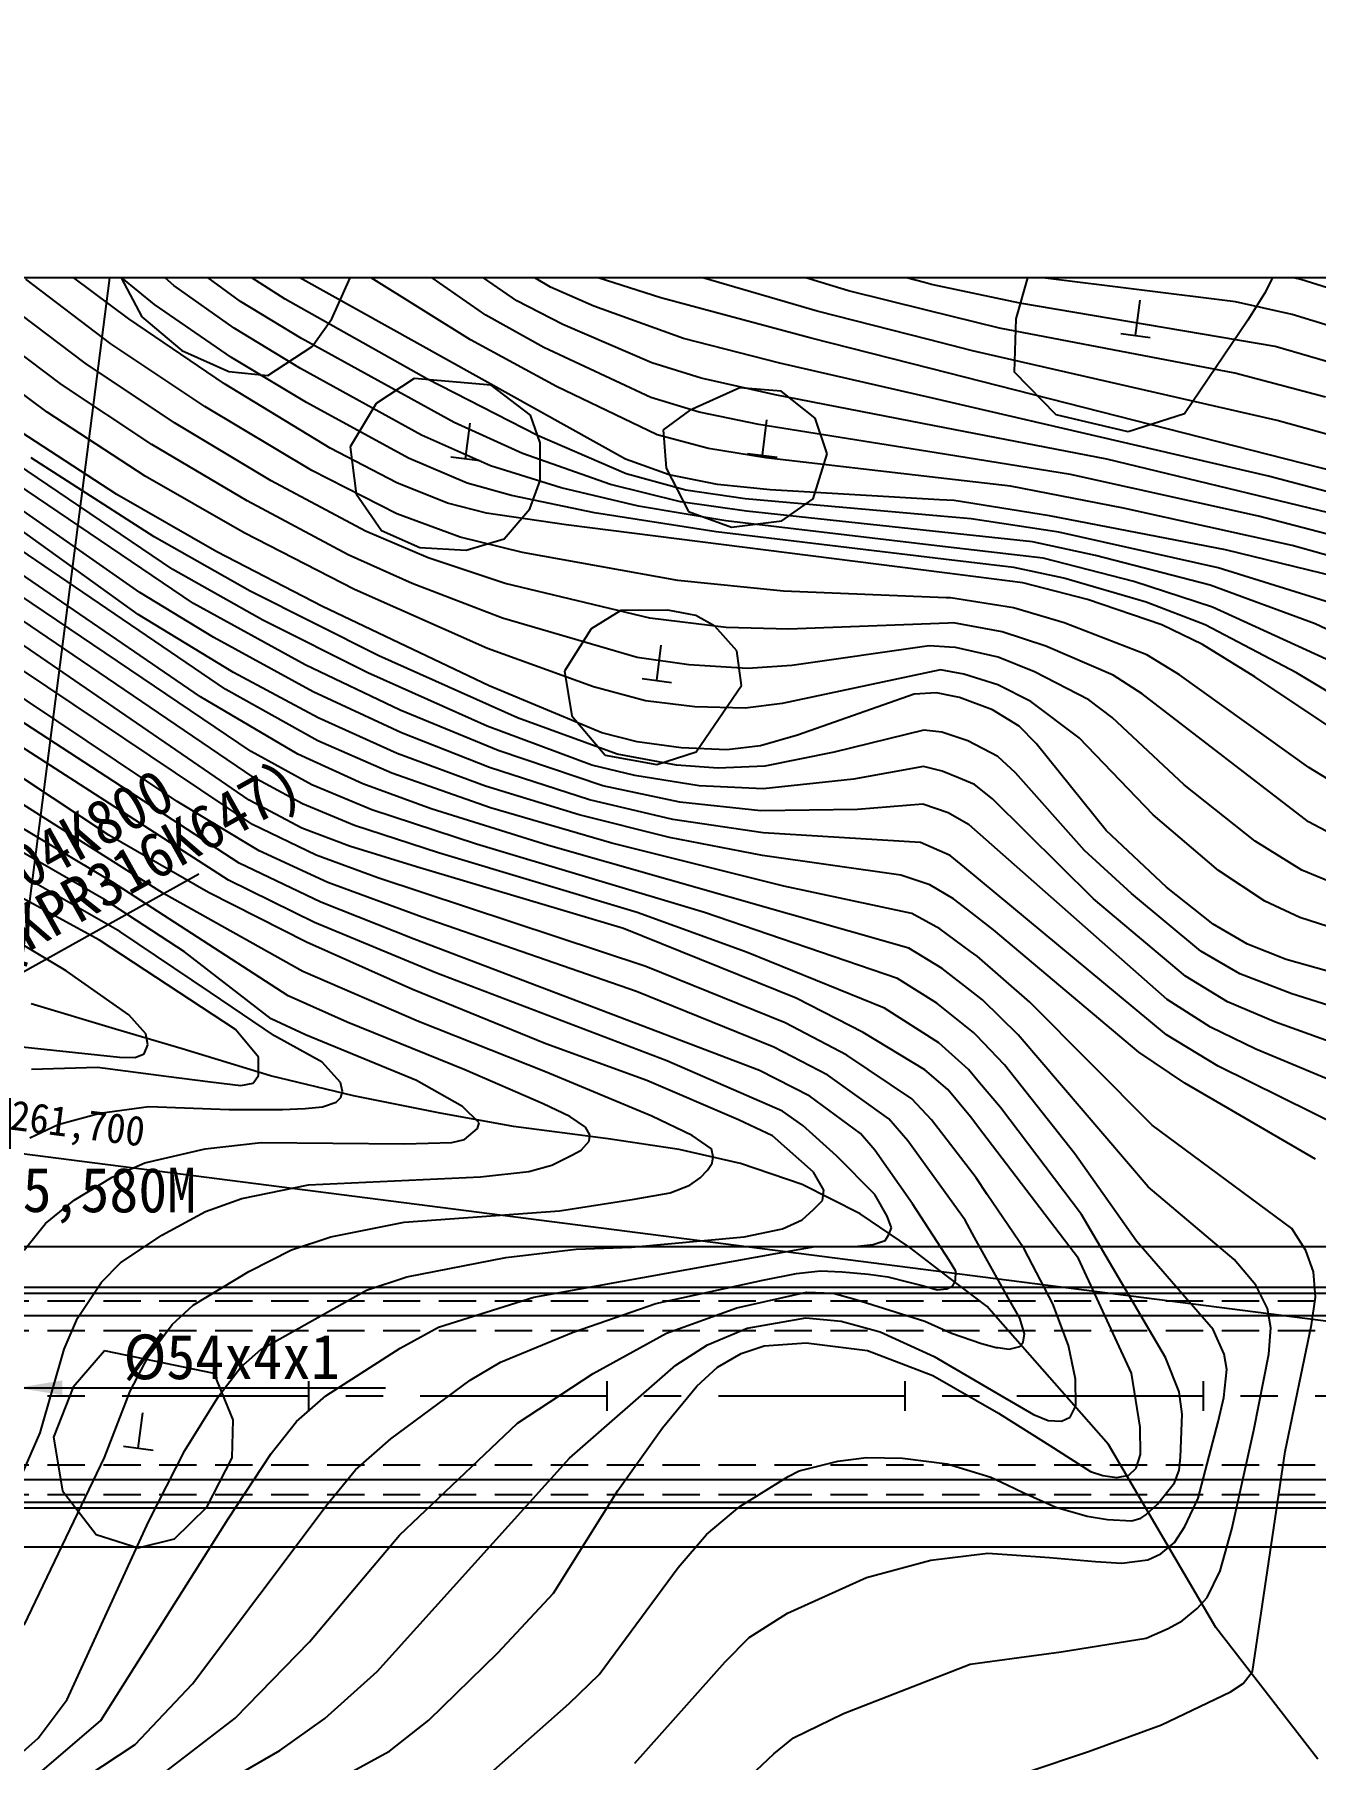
# Model space of a CAD drawing. Header units: millimetres. Extents: x 6886 to 7682, y 1103 to 1807.
# Drawn here: x 7474.3 to 7560.2, y 1449.8 to 1565.5 of the extents above; entities that cross this region are included whole.
import ezdxf
from ezdxf.enums import TextEntityAlignment as Align
from ezdxf.xclip import XClip

# ---------------------------------------------------------------- set-up
doc = ezdxf.new("R2010")
doc.units = ezdxf.units.MM
doc.header["$LTSCALE"] = 10
doc.header["$MEASUREMENT"] = 0
doc.header["$XCLIPFRAME"] = 2
doc.linetypes.add('CENTER', pattern=[2, 1.25, -0.25, 0.25, -0.25])
doc.linetypes.add('HIDDEN', pattern=[0.375, 0.25, -0.125])
doc.layers.add('TX-PAPR', color=2, linetype='Continuous', plot=False)
doc.layers.add('TZ-BASE', color=253, linetype='Continuous')
doc.layers.add('TZ-CABL', color=4, linetype='Continuous')
doc.styles.add('HANA', font='GulimChe.ttf')
doc.styles.get("Standard").update_dxf_attribs({"font": 'GulimChe.ttf'})
doc.linetypes.add('ZIGZAG', pattern='A,0.0001,-0.2,[131,ltypeshp.shx,S=0.2,R=0,X=-0.2,Y=0],-0.4,[131,ltypeshp.shx,S=0.2,R=180,X=0.2,Y=0],-0.2', length=0.8001)
doc.dimstyles.get("Standard").update_dxf_attribs({"dimtxt": 0.18, "dimasz": 0.18, "dimexe": 0.18, "dimexo": 0.0625, "dimgap": 0.09, "dimtad": 0, "dimtih": 1, "dimtoh": 1, "dimdec": 4, "dimzin": 0, "dimdsep": 46, "dimtxsty": 'Standard', "dimcen": 0.09, "dimadec": 0, "dimazin": 0, "dimtfac": 1, "dimtdec": 4, "dimtofl": 0, "dimtmove": 0, "dimatfit": 3, "dimfxl": 0, "dimtolj": 1, "dimtzin": 0, "dimarcsym": 0})

# ---------------------------------------------------------------- blocks, each defined once
blk = doc.blocks.new('JD-GFJ6DDFJGD34XDGH')
at = {"layer": 'TZ-BASE'}
for p, q in [((474.35, -176.61), (519.53, 175)), ((531.89, 72.48, 197), (521.8, 79.56, 197)), ((530.86, 70.84, 196), (520.12, 77.56, 196)), ((509.68, 73.21, 191), (505.78, 76.39, 191)), ((506.72, 76.36, 196.51), (508.82, 72.38, 196.51)), ((510.98, 74.47, 192), (507.75, 77.33, 192)), ((556.22, 74.11, 202), (546.47, 77.14, 202)), ((585.44, 76.63, 202.99), (584.12, 73.93, 202.99)), ((502.47, 65.98, 186), (489, 76.03, 186)), ((507.95, 72.23, 190), (503.38, 75.66, 190)), ((515.44, 73.4, 193), (512.07, 75.89, 193)), ((518.43, 73.57, 194), (515.57, 75.4, 194)), ((541.26, 62.84, 195), (518.66, 75.43, 195)), ((521.57, 72.24, 196.51), (522.93, 75.31, 196.51)), ((533.97, 73.45, 198), (530.36, 75.95, 198)), ((536.23, 74.37, 199), (533.68, 75.91, 199)), ((554.12, 72.76, 201), (545.01, 75.42, 201)), ((561.32, 74.67, 203), (555.12, 76.34, 203)), ((567.46, 72.25, 202.99), (568.49, 75.83, 202.99)), ((586.55, 74.88, 205), (582.62, 75.9, 205)), ((505.02, 69.26, 188), (498.68, 74.07, 188)), ((506.75, 70.57, 189), (501.05, 74.91, 189)), ((515.02, 71.61, 192), (510.98, 74.47, 192)), ((539.13, 73.09, 199), (536.23, 74.37, 199)), ((543.62, 73.64, 200), (539.25, 75.06, 200)), ((561.45, 72.82, 202), (556.22, 74.11, 202)), ((561.79, 74.54, 203), (561.32, 74.67, 203)), ((567.71, 73.29, 203), (561.79, 74.54, 203)), ((582.16, 73.38, 204), (569, 75.03, 204)), ((592.56, 73, 205), (586.55, 74.88, 205)), ((503.43, 67.84, 187), (495.79, 73.61, 187)), ((514.85, 69.65, 191), (509.68, 73.21, 191)), ((519.53, 70.92, 193), (515.44, 73.4, 193)), ((527.95, 68.22, 194), (518.43, 73.57, 194)), ((537.06, 71.85, 198), (533.97, 73.45, 198)), ((545.15, 70.92, 199), (539.13, 73.09, 199)), ((553.71, 70.94, 200), (543.62, 73.64, 200)), ((584.83, 70.38, 203), (567.71, 73.29, 203)), ((575.46, 71.12, 202.71), (575.77, 73.5, 202.71)), ((585.97, 72.53, 204), (582.16, 73.38, 204)), ((584.12, 73.93, 202.99), (582.99, 72.15, 202.99)), ((514.36, 67.88, 190), (507.95, 72.23, 190)), ((508.82, 72.38, 196.51), (511.5, 70.11, 196.51)), ((520.24, 70.38, 196.51), (521.57, 72.24, 196.51)), ((535.78, 70.32, 197), (531.89, 72.48, 197)), ((543.02, 69.29, 198), (537.06, 71.85, 198)), ((561.58, 70.86, 201), (554.12, 72.76, 201)), ((566.34, 71.62, 202), (561.45, 72.82, 202)), ((567.34, 68.67, 202.99), (567.46, 72.25, 202.99)), ((582.99, 72.15, 202.99), (578.74, 65.86, 202.99)), ((592.26, 70.6, 204), (585.97, 72.53, 204)), ((510.9, 55.42, 183), (487.92, 71.02, 183)), ((513.06, 66.36, 189), (506.75, 70.57, 189)), ((519.46, 68.92, 192), (515.02, 71.61, 192)), ((529.77, 65.28, 193), (519.53, 70.92, 193)), ((536.63, 67.7, 196), (530.86, 70.84, 196)), ((551.62, 69.27, 199), (545.15, 70.92, 199)), ((561.71, 68.9, 200), (553.71, 70.94, 200)), ((564.54, 70.1, 201), (561.58, 70.86, 201)), ((582.13, 68.59, 202), (566.34, 71.62, 202)), ((574.47, 71.25, 202.71), (576.45, 71, 202.71)), ((80, 70.34), (700, -9.33)), ((511.5, 70.11, 196.51), (514.66, 68.7, 196.51)), ((519.88, 66.63, 191), (514.85, 69.65, 191)), ((517.27, 68.45, 196.51), (520.24, 70.38, 196.51)), ((542.97, 66.97, 197), (535.78, 70.32, 197)), ((584.96, 65.43, 201), (564.54, 70.1, 201)), ((591.24, 68.52, 203), (584.83, 70.38, 203)), ((512.3, 53.14, 182), (489.74, 68.42, 182)), ((511.02, 65.26, 188), (505.02, 69.26, 188)), ((514.66, 68.7, 196.51), (517.27, 68.45, 196.51)), ((527.58, 64.43, 192), (519.46, 68.92, 192)), ((546.33, 68.27, 198), (543.02, 69.29, 198)), ((551.29, 67.15, 198), (546.33, 68.27, 198)), ((561.85, 66.91, 199), (551.62, 69.27, 199)), ((597.6, 59.77, 200), (561.71, 68.9, 200)), ((570.14, 65.8, 202.99), (567.34, 68.67, 202.99)), ((588.21, 66.99, 202), (582.13, 68.59, 202)), ((509.5, 63.82, 187), (503.43, 67.84, 187)), ((521.45, 63.57, 190), (514.36, 67.88, 190)), ((527.09, 68.24, 194.85), (524.54, 66.57, 194.85)), ((532.26, 67.8, 194.85), (527.09, 68.24, 194.85)), ((535.35, 64.42, 194), (527.95, 68.22, 194)), ((534.88, 65.77, 194.85), (532.26, 67.8, 194.85)), ((543.38, 64.47, 196), (536.63, 67.7, 196)), ((548.93, 67.62, 197.73), (545.56, 66.1, 197.73)), ((551.71, 67.4, 197.73), (548.93, 67.62, 197.73)), ((561.98, 65.07, 198), (551.29, 67.15, 198)), ((553.97, 65.57, 197.73), (551.71, 67.4, 197.73)), ((509.06, 61.7, 186), (502.47, 65.98, 186)), ((520.22, 62.08, 189), (513.06, 66.36, 189)), ((526.72, 62.89, 191), (519.88, 66.63, 191)), ((524.54, 66.57, 194.85), (522.79, 63.65, 194.85)), ((546.21, 65.98, 197), (542.97, 66.97, 197)), ((545.56, 66.1, 197.73), (543.79, 64.79, 197.73)), ((550.2, 65.16, 197), (546.21, 65.98, 197)), ((584.39, 61.7, 199), (561.85, 66.91, 199)), ((508.7, 53.88, 181), (492.76, 65.02, 181)), ((517.51, 61.37, 188), (511.02, 65.26, 188)), ((534.36, 63.21, 193), (529.77, 65.28, 193)), ((530.53, 62.86, 191.99), (530.84, 65.24, 191.99)), ((535.55, 63.92, 194.85), (534.88, 65.77, 194.85)), ((543.79, 64.79, 197.73), (543.99, 62.22, 197.73)), ((562.1, 63.25, 197), (550.2, 65.16, 197)), ((550.44, 63.09, 195.28), (550.75, 65.47, 195.28)), ((554.78, 63.19, 197.73), (553.97, 65.57, 197.73)), ((573.54, 62.82, 198), (561.98, 65.07, 198)), ((574.98, 64.66, 202.99), (570.14, 65.8, 202.99)), ((578.74, 65.86, 202.99), (574.98, 64.66, 202.99)), ((598.15, 61.74, 201), (584.96, 65.43, 201)), ((514.47, 47.38, 179), (490.58, 63.64, 179)), ((507.15, 60.45, 185), (500.73, 64.63, 185)), ((515.88, 60.04, 187), (509.5, 63.82, 187)), ((522.79, 63.65, 194.85), (523.21, 60.51, 194.85)), ((532.2, 62.38, 192), (527.58, 64.43, 192)), ((541.3, 61.84, 194), (535.35, 64.42, 194)), ((535.54, 61.4, 194.85), (535.55, 63.92, 194.85)), ((546.83, 63.55, 196), (543.38, 64.47, 196)), ((508.57, 52.42, 180), (494.13, 62.8, 180)), ((509.66, 57.62, 184), (501.4, 62.93, 184)), ((525.93, 61.25, 190), (521.45, 63.57, 190)), ((530.65, 61.22, 191), (526.72, 62.89, 191)), ((529.54, 62.99, 191.99), (531.52, 62.73, 191.99)), ((540.26, 61.12, 193), (534.36, 63.21, 193)), ((544.19, 61.78, 195), (541.26, 62.84, 195)), ((550.68, 62.93, 196), (546.83, 63.55, 196)), ((549.45, 63.22, 195.28), (551.43, 62.96, 195.28)), ((562.22, 61.58, 196), (550.68, 62.93, 196)), ((553.84, 60.18, 197.73), (554.78, 63.19, 197.73)), ((571.11, 61.81, 197), (562.1, 63.25, 197)), ((589.81, 58.9, 198), (573.54, 62.82, 198)), ((516.16, 43.22, 177), (488.81, 61.71, 177)), ((512.76, 46.9, 178), (490.94, 61.83, 178)), ((515.68, 57.89, 186), (509.06, 61.7, 186)), ((523.83, 57.99, 188), (517.51, 61.37, 188)), ((525.93, 59.17, 189), (520.22, 62.08, 189)), ((536.94, 60.9, 192), (532.2, 62.38, 192)), ((534.84, 59.5, 194.85), (535.54, 61.4, 194.85)), ((545.31, 60.75, 194), (541.3, 61.84, 194)), ((543.99, 62.22, 197.73), (545.48, 59.32, 197.73)), ((547.43, 61.13, 195), (544.19, 61.78, 195)), ((567.08, 61.01, 196), (562.22, 61.58, 196)), ((583.7, 59.01, 197), (571.11, 61.81, 197)), ((597.25, 58.26, 199), (584.39, 61.7, 199)), ((513.85, 56.61, 185), (507.15, 60.45, 185)), ((523.21, 60.51, 194.85), (524.9, 58.04, 194.85)), ((529.33, 59.87, 190), (525.93, 61.25, 190)), ((533.61, 60.39, 191), (530.65, 61.22, 191)), ((539.18, 59.24, 191), (533.61, 60.39, 191)), ((542.13, 59.67, 192), (536.94, 60.9, 192)), ((544.96, 59.97, 193), (540.26, 61.12, 193)), ((549.29, 60.16, 194), (545.31, 60.75, 194)), ((550.97, 60.77, 195), (547.43, 61.13, 195)), ((562.39, 59.01, 194), (549.29, 60.16, 194)), ((562.32, 60.11, 195), (550.97, 60.77, 195)), ((551.74, 58.7, 197.73), (553.84, 60.18, 197.73)), ((574.66, 59.55, 196), (567.08, 61.01, 196)), ((516.29, 41.5, 176), (489.06, 60, 176)), ((522.66, 56.42, 187), (515.88, 60.04, 187)), ((530.17, 57.6, 189), (525.93, 59.17, 189)), ((531.94, 59.21, 190), (529.33, 59.87, 190)), ((537.29, 58.43, 190), (531.94, 59.21, 190)), ((533.13, 57.48, 194.85), (534.84, 59.5, 194.85)), ((547.35, 57.96, 191), (539.18, 59.24, 191)), ((548, 58.69, 192), (542.13, 59.67, 192)), ((549.37, 59.34, 193), (544.96, 59.97, 193)), ((545.48, 59.32, 197.73), (548.37, 58.27, 197.73)), ((562.47, 57.94, 193), (549.37, 59.34, 193)), ((563.31, 60.05, 195), (562.32, 60.11, 195)), ((564.45, 58.83, 194), (562.39, 59.01, 194)), ((569.7, 59.04, 195), (563.31, 60.05, 195)), ((581.49, 56.75, 195), (569.7, 59.04, 195)), ((585.96, 57.04, 196), (574.66, 59.55, 196)), ((592.13, 56.79, 197), (583.7, 59.01, 197)), ((516.03, 39.95, 175), (488.35, 58.94, 175)), ((523.08, 54.08, 186), (515.68, 57.89, 186)), ((528.02, 56.22, 188), (523.83, 57.99, 188)), ((524.9, 58.04, 194.85), (527.46, 56.91, 194.85)), ((562.65, 55.21, 190), (537.29, 58.43, 190)), ((562.59, 56.13, 191), (547.35, 57.96, 191)), ((562.53, 56.97, 192), (548, 58.69, 192)), ((548.37, 58.27, 197.73), (551.74, 58.7, 197.73)), ((568.55, 57.29, 193), (562.47, 57.94, 193)), ((570.31, 57.93, 194), (564.45, 58.83, 194)), ((581.01, 55.54, 194), (570.31, 57.93, 194)), ((516.24, 38.32, 174), (488.02, 57.27, 174)), ((516.1, 53.98, 184), (509.66, 57.62, 184)), ((527.46, 56.91, 194.85), (530.58, 56.73, 194.85)), ((534.35, 56.56, 189), (530.17, 57.6, 189)), ((530.58, 56.73, 194.85), (533.13, 57.48, 194.85)), ((569.27, 56.18, 192), (562.53, 56.97, 192)), ((572.78, 56.37, 193), (568.55, 57.29, 193)), ((588.91, 54.93, 195), (581.49, 56.75, 195)), ((592.13, 55.3, 196), (585.96, 57.04, 196)), ((511.19, 39.88, 173), (487.34, 55.85, 173)), ((520.94, 52.95, 185), (513.85, 56.61, 185)), ((526.95, 54.5, 187), (522.66, 56.42, 187)), ((533.19, 54.48, 188), (528.02, 56.22, 188)), ((544.78, 54.69, 189), (534.35, 56.56, 189)), ((567.31, 55.56, 191), (562.59, 56.13, 191)), ((570.66, 54.84, 191), (567.31, 55.56, 191)), ((575.35, 54.63, 192), (569.27, 56.18, 192)), ((580.47, 54.37, 193), (572.78, 56.37, 193)), ((589.26, 52.96, 194), (581.01, 55.54, 194)), ((515.35, 35.74, 172), (486.41, 54.6, 172)), ((516.94, 52.03, 183), (510.9, 55.42, 183)), ((533.02, 52.17, 187), (526.95, 54.5, 187)), ((542.9, 52.17, 188), (533.19, 54.48, 188)), ((551.85, 53.98, 189), (544.78, 54.69, 189)), ((567.9, 54.54, 190), (562.65, 55.21, 190)), ((572.25, 53.42, 190), (567.9, 54.54, 190)), ((576.18, 53.23, 191), (570.66, 54.84, 191)), ((580.63, 52.91, 192), (575.35, 54.63, 192)), ((513.65, 50.87, 181), (508.7, 53.88, 181)), ((524.73, 49.64, 184), (516.1, 53.98, 184)), ((532.01, 50.14, 186), (523.08, 54.08, 186)), ((562.77, 53.53, 189), (551.85, 53.98, 189)), ((563.05, 53.52, 189), (562.77, 53.53, 189)), ((567.27, 52.86, 189), (563.05, 53.52, 189)), ((577.23, 51.73, 190), (572.25, 53.42, 190)), ((580.13, 51.72, 191), (576.18, 53.23, 191)), ((587.5, 51.79, 193), (580.47, 54.37, 193)), ((514.64, 34.59, 171), (486.12, 52.94, 171)), ((514.98, 48.53, 180), (508.57, 52.42, 180)), ((519.78, 49.03, 182), (512.3, 53.14, 182)), ((532.12, 47.63, 185), (520.94, 52.95, 185)), ((542.04, 49.53, 187), (533.02, 52.17, 187)), ((540.95, 52.68, 189.62), (538.97, 51.45, 189.62)), ((544.09, 52.7, 189.62), (540.95, 52.68, 189.62)), ((548.02, 51.55, 188), (542.9, 52.17, 188)), ((545.97, 52.35, 189.62), (544.09, 52.7, 189.62)), ((547.25, 51.63, 189.62), (545.97, 52.35, 189.62)), ((570.68, 51.85, 189), (567.27, 52.86, 189)), ((589.03, 49.05, 192), (580.63, 52.91, 192)), ((523.98, 48.49, 183), (516.94, 52.03, 183)), ((538.97, 51.45, 189.62), (537.16, 48.61, 189.62)), ((548.73, 49.98, 189.62), (547.25, 51.63, 189.62)), ((552.19, 51.43, 188), (548.02, 51.55, 188)), ((562.89, 51.84, 188), (552.19, 51.43, 188)), ((563.25, 51.86, 188), (562.89, 51.84, 188)), ((566.53, 51.25, 188), (563.25, 51.86, 188)), ((569.44, 50.29, 188), (566.53, 51.25, 188)), ((576.23, 49.7, 189), (570.68, 51.85, 189)), ((579.96, 50.41, 190), (577.23, 51.73, 190)), ((586.25, 48.51, 191), (580.13, 51.72, 191)), ((591.13, 50.09, 193), (587.5, 51.79, 193)), ((506.62, 37.62, 170), (487.97, 49.95, 170)), ((520.32, 47.23, 181), (513.65, 50.87, 181)), ((539.11, 47.57, 186), (532.01, 50.14, 186)), ((543.36, 47.98, 187.61), (543.66, 50.36, 187.61)), ((549.05, 47.64, 189.62), (548.73, 49.98, 189.62)), ((561.63, 50.32, 187), (552.42, 48.99, 187)), ((563, 50.22, 187), (561.63, 50.32, 187)), ((563.39, 50.19, 187), (563, 50.22, 187)), ((566.25, 49.54, 187), (563.39, 50.19, 187)), ((573.97, 48.35, 188), (569.44, 50.29, 188)), ((583.46, 48.24, 190), (579.96, 50.41, 190)), ((526.14, 46, 182), (519.78, 49.03, 182)), ((534.03, 45.48, 184), (524.73, 49.64, 184)), ((537.16, 48.61, 189.62), (537.67, 45.62, 189.62)), ((545.5, 49.03, 187), (542.04, 49.53, 187)), ((549.44, 48.78, 187), (545.5, 49.03, 187)), ((552.42, 48.99, 187), (549.44, 48.78, 187)), ((562.38, 48.69, 186), (551.76, 46.45, 186)), ((563.11, 48.56, 186), (562.38, 48.69, 186)), ((568.68, 48.57, 187), (566.25, 49.54, 187)), ((578.42, 48.37, 189), (576.23, 49.7, 189)), ((520.65, 45.49, 180), (514.98, 48.53, 180)), ((531.98, 44.93, 183), (523.98, 48.49, 183)), ((539.67, 44.48, 185), (532.12, 47.63, 185)), ((542.6, 46.63, 186), (539.11, 47.57, 186)), ((542.37, 48.11, 187.61), (544.35, 47.85, 187.61)), ((546.01, 43.21, 189.62), (549.05, 47.64, 189.62)), ((563.95, 48.42, 186), (563.11, 48.56, 186)), ((566.22, 47.7, 186), (563.95, 48.42, 186)), ((568.44, 46.57, 186), (566.22, 47.7, 186)), ((572.33, 46.7, 187), (568.68, 48.57, 187)), ((575.91, 47.09, 188), (573.97, 48.35, 188)), ((587.09, 42.14, 189), (578.42, 48.37, 189)), ((592.55, 42.16, 190), (583.46, 48.24, 190)), ((594.72, 43.39, 191), (586.25, 48.51, 191)), ((519.28, 43.04, 178), (512.76, 46.9, 178)), ((520.63, 43.95, 179), (514.47, 47.38, 179)), ((526.25, 44.48, 181), (520.32, 47.23, 181)), ((545.92, 46.21, 186), (542.6, 46.63, 186)), ((551.76, 46.45, 186), (549.28, 46.13, 186)), ((560.62, 47.08, 185), (552.8, 44.31, 185)), ((562.11, 47.15, 185), (560.62, 47.08, 185)), ((563.22, 46.93, 185), (562.11, 47.15, 185)), ((563.67, 46.84, 185), (563.22, 46.93, 185)), ((565.87, 46.01, 185), (563.67, 46.84, 185)), ((571.68, 44.15, 186), (568.44, 46.57, 186)), ((573.89, 45.51, 187), (572.33, 46.7, 187)), ((587.07, 38.5, 188), (575.91, 47.09, 188)), ((525.94, 43.09, 180), (520.65, 45.49, 180)), ((532.73, 43.29, 182), (526.14, 46, 182)), ((540.7, 43.05, 184), (534.03, 45.48, 184)), ((537.67, 45.62, 189.62), (539.89, 42.98, 189.62)), ((549.28, 46.13, 186), (545.92, 46.21, 186)), ((567.65, 44.92, 185), (565.87, 46.01, 185)), ((578.72, 40.99, 187), (573.89, 45.51, 187)), ((510.27, 33.69, 169), (493.74, 44.18, 169)), ((532.14, 42.16, 181), (526.25, 44.48, 181)), ((539, 42.31, 183), (531.98, 44.93, 183)), ((542.05, 43.87, 185), (539.67, 44.48, 185)), ((552.8, 44.31, 185), (550.32, 43.61, 185)), ((561.26, 44.66, 184), (555.25, 43.17, 184)), ((562.48, 44.51, 184), (561.26, 44.66, 184)), ((563.41, 44.21, 184), (562.48, 44.51, 184)), ((564.22, 43.95, 184), (563.41, 44.21, 184)), ((568.79, 43.77, 185), (567.65, 44.92, 185)), ((576.64, 38.97, 186), (571.68, 44.15, 186)), ((520.22, 40.99, 177), (516.16, 43.22, 177)), ((523.65, 41.05, 178), (519.28, 43.04, 178)), ((525.59, 41.76, 179), (520.63, 43.95, 179)), ((531.87, 40.89, 180), (525.94, 43.09, 180)), ((539.74, 40.93, 182), (532.73, 43.29, 182)), ((539.89, 42.98, 189.62), (543.37, 42.35, 189.62)), ((544.69, 42.3, 184), (540.7, 43.05, 184)), ((545, 43.47, 185), (542.05, 43.87, 185)), ((543.37, 42.35, 189.62), (546.01, 43.21, 189.62)), ((548.05, 43.33, 185), (545, 43.47, 185)), ((550.32, 43.61, 185), (548.05, 43.33, 185)), ((555.25, 43.17, 184), (550.6, 42.23, 184)), ((566.23, 42.88, 184), (564.22, 43.95, 184)), ((567.41, 41.79, 184), (566.23, 42.88, 184)), ((573.5, 37.93, 185), (568.79, 43.77, 185)), ((506.87, 34.46, 168), (493.5, 42.45, 168)), ((532.21, 39.45, 179), (525.59, 41.76, 179)), ((538.84, 39.98, 181), (532.14, 42.16, 181)), ((541.88, 41.61, 183), (539, 42.31, 183)), ((547.48, 42.11, 184), (544.69, 42.3, 184)), ((550.6, 42.23, 184), (547.48, 42.11, 184)), ((561.24, 42.21, 183), (556.55, 41.36, 183)), ((562.5, 41.91, 183), (561.24, 42.21, 183)), ((563.6, 41.45, 183), (562.5, 41.91, 183)), ((572.04, 36.58, 184), (567.41, 41.79, 184)), ((591.32, 39.56, 189), (587.09, 42.14, 189)), ((519.61, 39.71, 176), (516.29, 41.5, 176)), ((524.24, 39.32, 177), (520.22, 40.99, 177)), ((528.23, 39.38, 178), (523.65, 41.05, 178)), ((538.15, 38.97, 180), (531.87, 40.89, 180)), ((544.91, 39.82, 182), (539.74, 40.93, 182)), ((546.21, 40.92, 183), (541.88, 41.61, 183)), ((550.49, 40.73, 183), (546.21, 40.92, 183)), ((556.55, 41.36, 183), (550.49, 40.73, 183)), ((564.66, 41.01, 183), (563.6, 41.45, 183)), ((565.87, 40.04, 183), (564.66, 41.01, 183)), ((583.49, 37.22, 187), (578.72, 40.99, 187)), ((506.28, 33.32, 167), (495.64, 39.45, 167)), ((516.7, 36.56, 173), (511.19, 39.88, 173)), ((519.56, 38.08, 175), (516.03, 39.95, 175)), ((523.08, 38.26, 176), (519.61, 39.71, 176)), ((536.1, 36.91, 178), (528.23, 39.38, 178)), ((540.34, 37.07, 179), (532.21, 39.45, 179)), ((544.44, 38.66, 181), (538.84, 39.98, 181)), ((550.33, 39.25, 182), (544.91, 39.82, 182)), ((561.21, 39.69, 182), (556.83, 39.33, 182)), ((562.91, 39.11, 182), (561.21, 39.69, 182)), ((572.64, 33.34, 183), (565.87, 40.04, 183)), ((520.52, 36.27, 174), (516.24, 38.32, 174)), ((528.72, 36.42, 176), (523.08, 38.26, 176)), ((531.28, 37, 177), (524.24, 39.32, 177)), ((544.22, 37.46, 180), (538.15, 38.97, 180)), ((550.5, 37.76, 181), (544.44, 38.66, 181)), ((556.83, 39.33, 182), (550.33, 39.25, 182)), ((563.8, 38.59, 182), (562.91, 39.11, 182)), ((564.3, 38.3, 182), (563.8, 38.59, 182)), ((577.59, 26.6, 182), (564.3, 38.3, 182)), ((581.03, 35.25, 186), (576.64, 38.97, 186)), ((589.81, 37.05, 188), (587.07, 38.5, 188)), ((505.98, 30.56, 165), (494.16, 37.03, 165)), ((513.3, 33.76, 170), (506.62, 37.62, 170)), ((522.76, 36.88, 175), (519.56, 38.08, 175)), ((551.89, 34.19, 179), (540.34, 37.07, 179)), ((550.45, 36.25, 180), (544.22, 37.46, 180)), ((561.04, 37.13, 181), (550.5, 37.76, 181)), ((563.03, 36.26, 181), (561.04, 37.13, 181)), ((577.54, 34.13, 185), (573.5, 37.93, 185)), ((586.61, 35.27, 187), (583.49, 37.22, 187)), ((507.35, 31.15, 166), (497.87, 36.56, 166)), ((521.3, 34.43, 173), (516.7, 36.56, 173)), ((524.65, 34.76, 174), (520.52, 36.27, 174)), ((527.24, 35.48, 175), (522.76, 36.88, 175)), ((542.05, 32.43, 176), (528.72, 36.42, 176)), ((546.57, 32.42, 177), (531.28, 37, 177)), ((560.27, 30.04, 178), (536.1, 36.91, 178)), ((559.72, 34.92, 180), (550.45, 36.25, 180)), ((564.01, 35.45, 181), (563.03, 36.26, 181)), ((575.19, 33.7, 184), (572.04, 36.58, 184)), ((520.83, 33.11, 172), (515.35, 35.74, 172)), ((542.62, 28.8, 174), (524.65, 34.76, 174)), ((541.13, 31.35, 175), (527.24, 35.48, 175)), ((561.68, 34.29, 180), (559.72, 34.92, 180)), ((577.54, 24.23, 181), (564.01, 35.45, 181)), ((584.14, 33.18, 186), (581.03, 35.25, 186)), ((589.05, 34.25, 187), (586.61, 35.27, 187)), ((518.63, 26.83, 168), (506.87, 34.46, 168)), ((519.62, 28.47, 169), (510.27, 33.69, 169)), ((519.86, 30.44, 170), (513.3, 33.76, 170)), ((520.4, 31.76, 171), (514.64, 34.59, 171)), ((527.63, 32.11, 173), (521.3, 34.43, 173)), ((560.46, 32.35, 179), (551.89, 34.19, 179)), ((563.26, 33.35, 180), (561.68, 34.29, 180)), ((579.84, 29.84, 184), (575.19, 33.7, 184)), ((580.66, 31.64, 185), (577.54, 34.13, 185)), ((503.75, 28.52, 164), (497.14, 32.46, 164)), ((511.68, 29.79, 167), (506.28, 33.32, 167)), ((527.1, 30.63, 172), (520.83, 33.11, 172)), ((549.38, 29.76, 176), (542.05, 32.43, 176)), ((559.5, 28, 177), (546.57, 32.42, 177)), ((564.21, 32.61, 180), (563.26, 33.35, 180)), ((565.93, 31.27, 180), (564.21, 32.61, 180)), ((578.81, 28.15, 183), (572.64, 33.34, 183)), ((586.49, 32.09, 186), (584.14, 33.18, 186)), ((528.55, 28.37, 171), (520.4, 31.76, 171)), ((541.99, 27.13, 173), (527.63, 32.11, 173)), ((552.71, 26.69, 175), (541.13, 31.35, 175)), ((562.35, 31.33, 179), (560.46, 32.35, 179)), ((564.4, 29.82, 179), (562.35, 31.33, 179)), ((575.69, 23.06, 180), (565.93, 31.27, 180)), ((582.97, 30.31, 185), (580.66, 31.64, 185)), ((589.62, 31.09, 186), (586.49, 32.09, 186)), ((515.11, 24.57, 165), (505.98, 30.56, 165)), ((513.44, 27.07, 166), (507.35, 31.15, 166)), ((526.93, 27.28, 170), (519.86, 30.44, 170)), ((550.25, 21.84, 172), (527.1, 30.63, 172)), ((585.57, 29.27, 185), (582.97, 30.31, 185)), ((517.5, 25.29, 167), (511.68, 29.79, 167)), ((558.62, 26.02, 176), (549.38, 29.76, 176)), ((562.5, 28.67, 178), (560.27, 30.04, 178)), ((564.85, 29.49, 179), (564.4, 29.82, 179)), ((568.37, 26.42, 179), (564.85, 29.49, 179)), ((582.47, 28.32, 184), (579.84, 29.84, 184)), ((588.99, 28.31, 185), (585.57, 29.27, 185)), ((507.96, 25.57, 164), (503.75, 28.52, 164)), ((527.37, 25.11, 169), (519.62, 28.47, 169)), ((544.03, 22.48, 171), (528.55, 28.37, 171)), ((551.96, 25.03, 174), (542.62, 28.8, 174)), ((562.15, 26.35, 177), (559.5, 28, 177)), ((564.59, 27.04, 178), (562.5, 28.67, 178)), ((581.63, 26.44, 183), (578.81, 28.15, 183)), ((585.95, 26.98, 184), (582.47, 28.32, 184)), ((517.73, 24.16, 166), (513.44, 27.07, 166)), ((522.6, 25.08, 168), (518.63, 26.83, 168)), ((535.91, 23.61, 170), (526.93, 27.28, 170)), ((551.22, 23.39, 173), (541.99, 27.13, 173)), ((557.2, 24.38, 175), (552.71, 26.69, 175)), ((565.2, 26.56, 178), (564.59, 27.04, 178)), ((595.34, 24.01, 184), (585.95, 26.98, 184)), ((507.06, 24.6, 160.98), (501.4, 26.3, 160.98)), ((509.09, 24.28, 164), (507.96, 25.57, 164)), ((562.28, 23.69, 176), (558.62, 26.02, 176)), ((564.6, 24.38, 177), (562.15, 26.35, 177)), ((567.59, 24.22, 178), (565.2, 26.56, 178)), ((576.58, 18.17, 179), (568.37, 26.42, 179)), ((580.5, 24.73, 182), (577.59, 26.6, 182)), ((584.85, 25.07, 183), (581.63, 26.44, 183)), ((511.54, 23.29, 160.98), (507.06, 24.6, 160.98)), ((516.66, 22.72, 165), (515.11, 24.57, 165)), ((519.81, 24.23, 167), (517.5, 25.29, 167)), ((530.49, 21.88, 168), (522.6, 25.08, 168)), ((535.89, 21.73, 169), (527.37, 25.11, 169)), ((556.11, 22.86, 174), (551.96, 25.03, 174)), ((561.34, 21.87, 175), (557.2, 24.38, 175)), ((564.78, 24.19, 177), (564.6, 24.38, 177)), ((583.53, 23.27, 182), (580.5, 24.73, 182)), ((593.43, 21.96, 183), (584.85, 25.07, 183)), ((499.95, 23.51, 164), (507.32, 22.73, 164)), ((508.98, 22.94, 164), (509.24, 23.56, 164)), ((509.24, 23.56, 164), (509.09, 24.28, 164)), ((517.45, 21.48, 160.98), (511.54, 23.29, 160.98)), ((520.91, 22.39, 166), (517.73, 24.16, 166)), ((527.25, 21.16, 167), (519.81, 24.23, 167)), ((542.7, 21.15, 170), (535.91, 23.61, 170)), ((554.82, 21.51, 173), (551.22, 23.39, 173)), ((564.26, 21.89, 176), (562.28, 23.69, 176)), ((566.67, 22.2, 177), (564.78, 24.19, 177)), ((576.31, 14.03, 178), (567.59, 24.22, 178)), ((581, 22.12, 181), (577.54, 24.23, 181)), ((591.39, 19.98, 182), (583.53, 23.27, 182)), ((501.43, 21.93, 165), (505.85, 22.05, 165)), ((505.85, 22.05, 165), (510.45, 21.46, 165)), ((507.32, 22.73, 164), (508.37, 22.7, 164)), ((508.37, 22.7, 164), (508.98, 22.94, 164)), ((516.64, 21.49, 165), (516.66, 22.72, 165)), ((522.15, 21.03, 166), (520.91, 22.39, 166)), ((551.79, 19.11, 171), (544.03, 22.48, 171)), ((560.46, 19.94, 174), (556.11, 22.86, 174)), ((571.39, 16.25, 177), (566.67, 22.2, 177)), ((578.77, 20.98, 180), (575.69, 23.06, 180)), ((589.45, 17.94, 181), (581, 22.12, 181)), ((510.45, 21.46, 165), (513.43, 21.08, 165)), ((513.43, 21.08, 165), (515.46, 20.82, 165)), ((515.46, 20.82, 165), (516.3, 20.98, 165)), ((516.3, 20.98, 165), (516.64, 21.49, 165)), ((523.02, 20.13, 160.98), (517.45, 21.48, 160.98)), ((522.28, 20.43, 166), (522.15, 21.03, 166)), ((530.34, 19.42, 167), (527.25, 21.16, 167)), ((535.74, 19.6, 168), (530.49, 21.88, 168)), ((543.03, 18.76, 169), (535.89, 21.73, 169)), ((548.84, 18.53, 170), (542.7, 21.15, 170)), ((553.62, 20.11, 172), (550.25, 21.84, 172)), ((558.93, 18.59, 173), (554.82, 21.51, 173)), ((562.87, 20.56, 175), (561.34, 21.87, 175)), ((565, 21.01, 176), (564.26, 21.89, 176)), ((566.4, 19.34, 176), (565, 21.01, 176)), ((587.54, 15.89, 180), (578.77, 20.98, 180)), ((520.94, 19.4, 166), (521.87, 19.7, 166)), ((521.87, 19.7, 166), (522.18, 20.03, 166)), ((522.18, 20.03, 166), (522.28, 20.43, 166)), ((528.72, 18.99, 160.98), (523.02, 20.13, 160.98)), ((557.01, 17.6, 172), (553.62, 20.11, 172)), ((561.78, 18.53, 174), (560.46, 19.94, 174)), ((564.39, 18.73, 175), (562.87, 20.56, 175)), ((503.21, 18.21, 166), (506.01, 18.96, 166)), ((506.01, 18.96, 166), (509.3, 19.42, 166)), ((509.3, 19.42, 166), (514.68, 19.21, 166)), ((514.68, 19.21, 166), (518.25, 19.22, 166)), ((518.25, 19.22, 166), (519.78, 19.29, 166)), ((519.78, 19.29, 166), (520.94, 19.4, 166)), ((533.75, 18.07, 160.98), (528.72, 18.99, 160.98)), ((531.44, 18.32, 167), (530.34, 19.42, 167)), ((537.52, 18.74, 168), (535.74, 19.6, 168)), ((538.58, 18.03, 168), (537.52, 18.74, 168)), ((545.74, 17.47, 169), (543.03, 18.76, 169)), ((551.13, 17.45, 170), (548.84, 18.53, 170)), ((553.16, 18.14, 171), (551.79, 19.11, 171)), ((560.19, 17.11, 173), (558.93, 18.59, 173)), ((564.77, 14.63, 174), (561.78, 18.53, 174)), ((565.23, 17.62, 175), (564.39, 18.73, 175)), ((571.83, 12.17, 176), (566.4, 19.34, 176)), ((501.31, 17.32, 166), (503.21, 18.21, 166)), ((530.46, 17.21, 167), (531.34, 17.95, 167)), ((531.34, 17.95, 167), (531.44, 18.32, 167)), ((540.09, 17.25, 160.98), (533.75, 18.07, 160.98)), ((538.88, 17.52, 168), (538.58, 18.03, 168)), ((538.83, 17.1, 168), (538.88, 17.52, 168)), ((547.04, 16.57, 169), (545.74, 17.47, 169)), ((553.86, 15.02, 170), (551.13, 17.45, 170)), ((555.41, 16.1, 171), (553.16, 18.14, 171)), ((557.98, 16.49, 172), (557.01, 17.6, 172)), ((571.64, 9.23, 175), (565.23, 17.62, 175)), ((585.95, 11.23, 179), (576.58, 18.17, 179)), ((509.03, 15.63, 167), (513.08, 16.58, 167)), ((513.08, 16.58, 167), (516.82, 17.01, 167)), ((516.82, 17.01, 167), (526.44, 16.91, 167)), ((526.44, 16.91, 167), (529.62, 17, 167)), ((529.62, 17, 167), (530.46, 17.21, 167)), ((537.66, 16.15, 168), (538.28, 16.49, 168)), ((538.28, 16.49, 168), (538.83, 17.1, 168)), ((544.85, 16.53, 160.98), (540.09, 17.25, 160.98)), ((548.97, 15.59, 160.98), (544.85, 16.53, 160.98)), ((547.13, 16.04, 169), (547.04, 16.57, 169)), ((560.51, 12.89, 172), (557.98, 16.49, 172)), ((564.03, 11.79, 173), (560.19, 17.11, 173)), ((575.54, 10.38, 177), (571.39, 16.25, 177)), ((506.84, 14.67, 167), (509.03, 15.63, 167)), ((531.54, 14.7, 168), (534.79, 15.05, 168)), ((534.79, 15.05, 168), (536.32, 15.49, 168)), ((536.32, 15.49, 168), (537.66, 16.15, 168)), ((546.27, 14.63, 169), (546.75, 15.14, 169)), ((546.75, 15.14, 169), (547.08, 15.62, 169)), ((547.08, 15.62, 169), (547.13, 16.04, 169)), ((553.1, 14.18, 160.98), (548.97, 15.59, 160.98)), ((557.98, 13.51, 171), (555.41, 16.1, 171)), ((504.29, 13.14, 167), (506.84, 14.67, 167)), ((515.54, 13.24, 168), (520, 14.16, 168)), ((520, 14.16, 168), (531.54, 14.7, 168)), ((544.25, 13.63, 169), (545.58, 14.14, 169)), ((545.58, 14.14, 169), (546.27, 14.63, 169)), ((557, 12.22, 160.98), (553.1, 14.18, 160.98)), ((554.57, 13.8, 170), (553.86, 15.02, 170)), ((565.52, 13.52, 174), (564.77, 14.63, 174)), ((582.08, 9.16, 178), (576.31, 14.03, 178)), ((502.37, 11.57, 167), (504.29, 13.14, 167)), ((513.09, 12.37, 168), (515.54, 13.24, 168)), ((536.84, 12.41, 169), (541.84, 13.21, 169)), ((541.84, 13.21, 169), (544.25, 13.63, 169)), ((553.88, 12.5, 170), (554.48, 13.12, 170)), ((554.48, 13.12, 170), (554.57, 13.8, 170)), ((558.81, 12.07, 171), (557.98, 13.51, 171)), ((562.99, 9.06, 172), (560.51, 12.89, 172)), ((567.99, 9.88, 174), (565.52, 13.52, 174)), ((500.94, 9.78, 167), (502.37, 11.57, 167)), ((510.16, 10.79, 168), (513.09, 12.37, 168)), ((521.5, 10.67, 169), (526.43, 11.66, 169)), ((526.43, 11.66, 169), (536.84, 12.41, 169)), ((551.8, 11.21, 170), (553.1, 11.82, 170)), ((553.1, 11.82, 170), (553.88, 12.5, 170)), ((560.34, 9.96, 160.98), (557, 12.22, 160.98)), ((559.09, 11.27, 171), (558.81, 12.07, 171)), ((564.67, 10.64, 173), (564.03, 11.79, 173)), ((577.47, 2.58, 176), (571.83, 12.17, 176)), ((507.4, 8.94, 168), (510.16, 10.79, 168)), ((518.87, 9.81, 169), (521.5, 10.67, 169)), ((541.66, 9.99, 170), (549.22, 10.67, 170)), ((549.22, 10.67, 170), (551.8, 11.21, 170)), ((557.87, 10.16, 171), (558.67, 10.44, 171)), ((558.67, 10.44, 171), (558.9, 10.79, 171)), ((558.9, 10.79, 171), (559.09, 11.27, 171)), ((565.86, 8.5, 173), (564.67, 10.64, 173)), ((586.88, 9.76, 179), (585.95, 11.23, 179)), ((700, 10), (80, 10)), ((516.01, 8.36, 169), (518.87, 9.81, 169)), ((526.59, 8, 170), (533.24, 9.3, 170)), ((533.24, 9.3, 170), (537.95, 9.85, 170)), ((535.11, 6.62, 171), (551.35, 9.56, 171)), ((537.95, 9.85, 170), (541.66, 9.99, 170)), ((551.35, 9.56, 171), (553.98, 10.02, 171)), ((553.98, 10.02, 171), (555.5, 10.02, 171)), ((555.5, 10.02, 171), (556.84, 10.04, 171)), ((556.84, 10.04, 171), (557.87, 10.16, 171)), ((562.95, 7.95, 160.98), (560.34, 9.96, 160.98)), ((569.92, 6.18, 174), (567.99, 9.88, 174)), ((580.66, 4.47, 177), (575.54, 10.38, 177)), ((587.39, 8.33, 179), (586.88, 9.76, 179)), ((506.13, 7.63, 168), (507.4, 8.94, 168)), ((512.28, 6.09, 169), (516.01, 8.36, 169)), ((550.47, 7.76, 172), (552.73, 8.22, 172)), ((552.73, 8.22, 172), (554.34, 8.39, 172)), ((554.34, 8.39, 172), (555.79, 8.33, 172)), ((555.79, 8.33, 172), (557.55, 8.17, 172)), ((557.55, 8.17, 172), (558.86, 8, 172)), ((563.41, 8.37, 172), (562.99, 9.06, 172)), ((563.39, 7.74, 172), (563.41, 8.37, 172)), ((566.92, 6.59, 173), (565.86, 8.5, 173)), ((575.2, 1.53, 175), (571.64, 9.23, 175)), ((583.54, 7.44, 178), (582.08, 9.16, 178)), ((587.53, 6.63, 179), (587.39, 8.33, 179)), ((80, 7.29), (700, 7.29)), ((504.51, 5.23, 168), (506.13, 7.63, 168)), ((516.8, 3.12, 170), (523.9, 7.09, 170)), ((523.9, 7.09, 170), (526.59, 8, 170)), ((543.3, 6.2, 172), (550.47, 7.76, 172)), ((548.73, 5.91, 173), (553.41, 6.97, 173)), ((553.41, 6.97, 173), (555.18, 6.9, 173)), ((558.86, 8, 172), (560.27, 7.63, 172)), ((560.27, 7.63, 172), (561.25, 7.38, 172)), ((561.25, 7.38, 172), (562.17, 7.13, 172)), ((562.17, 7.13, 172), (562.81, 7.18, 172)), ((562.81, 7.18, 172), (563.22, 7.38, 172)), ((565.51, 6, 160.98), (562.95, 7.95, 160.98)), ((563.22, 7.38, 172), (563.39, 7.74, 172)), ((584.32, 5.87, 178), (583.54, 7.44, 178)), ((80, 6.89), (700, 6.89)), ((510.85, 4.79, 169), (512.28, 6.09, 169)), ((528.73, 4.62, 171), (535.11, 6.62, 171)), ((537.75, 4.29, 172), (543.3, 6.2, 172)), ((544, 4.21, 173), (548.73, 5.91, 173)), ((555.18, 6.9, 173), (556.65, 6.49, 173)), ((556.65, 6.49, 173), (561.33, 5.02, 173)), ((566.08, 5.35, 160.98), (565.51, 6, 160.98)), ((567.7, 5.22, 173), (566.92, 6.59, 173)), ((570.97, 3.39, 174), (569.92, 6.18, 174)), ((584.54, 4.58, 178), (584.32, 5.87, 178)), ((587.27, 4.78, 179), (587.53, 6.63, 179)), ((503.61, 3.15, 168), (504.51, 5.23, 168)), ((509.28, 2.68, 169), (510.85, 4.79, 169)), ((549.42, 4.55, 174), (553.35, 5.24, 174)), ((553.35, 5.24, 174), (555.73, 5.02, 174)), ((555.73, 5.02, 174), (558.34, 4.3, 174)), ((561.33, 5.02, 173), (563.13, 4.22, 173)), ((573.66, -3.26, 160.98), (566.08, 5.35, 160.98)), ((568.01, 4.16, 173), (567.7, 5.22, 173)), ((585.49, -3.73, 179), (587.27, 4.78, 179)), ((526.15, 3.2, 171), (528.73, 4.62, 171)), ((532.88, 2.28, 172), (537.75, 4.29, 172)), ((539.09, 1.52, 173), (544, 4.21, 173)), ((546.76, 3.44, 174), (549.42, 4.55, 174)), ((550.56, 3.37, 175), (553.37, 3.56, 175)), ((553.37, 3.56, 175), (557.5, 3.06, 175)), ((558.34, 4.3, 174), (561.97, 2.64, 174)), ((563.13, 4.22, 173), (565.13, 3.52, 173)), ((565.13, 3.52, 173), (566.12, 3.26, 173)), ((567.71, 3.31, 173), (567.94, 3.6, 173)), ((567.94, 3.6, 173), (568.01, 4.16, 173)), ((581.41, 2.8, 177), (580.66, 4.47, 177)), ((584.41, 2.81, 178), (584.54, 4.58, 178)), ((502.01, -2.46, 168), (503.61, 3.15, 168)), ((506.33, 3.04, 169.98), (504.22, 0.6, 169.98)), ((513.68, 1.51, 169.98), (506.33, 3.04, 169.98)), ((508.05, 0.33, 169), (509.28, 2.68, 169)), ((515.47, 1.94, 170), (516.8, 3.12, 170)), ((521.17, 0.01, 171), (526.15, 3.2, 171)), ((544.63, 2.07, 174), (546.76, 3.44, 174)), ((547.44, 1.93, 175), (549.02, 2.84, 175)), ((549.02, 2.84, 175), (550.56, 3.37, 175)), ((557.5, 3.06, 175), (561.88, 1.38, 175)), ((561.97, 2.64, 174), (566.44, 0.03, 174)), ((566.12, 3.26, 173), (566.22, 3.25, 173)), ((566.22, 3.25, 173), (566.99, 3.15, 173)), ((566.99, 3.15, 173), (567.71, 3.31, 173)), ((571.44, 1.13, 174), (570.97, 3.39, 174)), ((578.38, 0.27, 176), (577.47, 2.58, 176)), ((581.59, 1.77, 177), (581.41, 2.8, 177)), ((583.4, -2.3, 178), (584.41, 2.81, 178)), ((514.96, -1.59, 169.98), (513.68, 1.51, 169.98)), ((514, 0.02, 170), (515.47, 1.94, 170)), ((530.84, 1.07, 172), (532.88, 2.28, 172)), ((534.01, -1.82, 173), (539.09, 1.52, 173)), ((537.51, -4.17, 174), (544.63, 2.07, 174)), ((546.04, 0.67, 175), (547.44, 1.93, 175)), ((561.88, 1.38, 175), (566.27, -1.14, 175)), ((575.77, -2.1, 175), (575.2, 1.53, 175)), ((581.38, -0.1, 177), (581.59, 1.77, 177)), ((504.22, 0.6, 169.98), (502.91, -2.75, 169.98)), ((506.33, -4.12, 169), (508.05, 0.33, 169)), ((511.71, -3.65, 170), (514, 0.02, 170)), ((519.19, -1.7, 171), (521.17, 0.01, 171)), ((520, 1), (520, -1)), ((525.52, -2.87, 172), (530.84, 1.07, 172)), ((540, 1), (540, -1)), ((543.75, -2.14, 175), (546.04, 0.67, 175)), ((560, 1), (560, -1)), ((566.44, 0.03, 174), (568.62, -1.24, 174)), ((571.45, -0.65, 174), (571.44, 1.13, 174)), ((578.59, -1.21, 176), (578.38, 0.27, 176)), ((580, 1), (580, -1)), ((508.59, -3.5, 169.79), (508.89, -1.12, 169.79)), ((566.27, -1.14, 175), (566.53, -1.31, 175)), ((571.08, -1.42, 174), (571.45, -0.65, 174)), ((581.01, -1.73, 177), (581.38, -0.1, 177)), ((514.89, -4.14, 169.98), (514.96, -1.59, 169.98)), ((517.51, -3.85, 171), (519.19, -1.7, 171)), ((526.1, -9.33, 173), (534.01, -1.82, 173)), ((540.75, -6.34, 175), (543.75, -2.14, 175)), ((566.53, -1.31, 175), (569.72, -3.32, 175)), ((568.62, -1.24, 174), (569.61, -1.64, 174)), ((569.61, -1.64, 174), (570.49, -1.68, 174)), ((570.49, -1.68, 174), (571.08, -1.42, 174)), ((575.8, -3.93, 175), (575.77, -2.1, 175)), ((578.49, -4.1, 176), (578.59, -1.21, 176)), ((579.66, -6.85, 177), (581.01, -1.73, 177)), ((581.93, -8.92, 178), (583.4, -2.3, 178)), ((500.19, -6.63, 168), (502.01, -2.46, 168)), ((502.91, -2.75, 169.98), (503.51, -6.36, 169.98)), ((507.6, -3.37, 169.79), (509.58, -3.63, 169.79)), ((523.15, -4.95, 172), (525.52, -2.87, 172)), ((569.72, -3.32, 175), (572.44, -5.06, 175)), ((580.84, -15.52, 160.98), (573.66, -3.26, 160.98)), ((500.93, -15.36, 169), (506.33, -4.12, 169)), ((509.27, -8.44, 170), (511.71, -3.65, 170)), ((513.19, -7.46, 169.98), (514.89, -4.14, 169.98)), ((514.61, -8.24, 171), (517.51, -3.85, 171)), ((524.61, -18.47, 174), (537.51, -4.17, 174)), ((552.9, -5.01, 176), (555.49, -4.38, 176)), ((555.49, -4.38, 176), (557.43, -4.12, 176)), ((557.43, -4.12, 176), (559.83, -4.17, 176)), ((559.83, -4.17, 176), (562.83, -4.56, 176)), ((562.83, -4.56, 176), (565.76, -5.44, 176)), ((575.51, -4.85, 175), (575.8, -3.93, 175)), ((578.38, -4.97, 176), (578.49, -4.1, 176)), ((583.3, -18.48, 179), (585.49, -3.73, 179)), ((521.25, -7.27, 172), (523.15, -4.95, 172)), ((548.94, -7.41, 176), (552.16, -5.39, 176)), ((552.16, -5.39, 176), (552.9, -5.01, 176)), ((565.76, -5.44, 176), (566.85, -5.96, 176)), ((572.44, -5.06, 175), (573.27, -5.34, 175)), ((573.27, -5.34, 175), (574.21, -5.46, 175)), ((574.21, -5.46, 175), (575.01, -5.3, 175)), ((575.01, -5.3, 175), (575.51, -4.85, 175)), ((578.08, -5.82, 176), (578.38, -4.97, 176)), ((503.51, -6.36, 169.98), (505.77, -9.29, 169.98)), ((536.43, -13.22, 175), (540.75, -6.34, 175)), ((566.85, -5.96, 176), (567.97, -6.49, 176)), ((567.97, -6.49, 176), (570.13, -7.46, 176)), ((576.94, -7.26, 176), (578.08, -5.82, 176)), ((578.78, -8.76, 177), (579.66, -6.85, 177)), ((80, -7.11), (700, -7.11)), ((80, -7.51), (700, -7.51)), ((511.02, -9.58, 169.98), (513.19, -7.46, 169.98)), ((512.22, -19.31, 172), (521.25, -7.27, 172)), ((546.69, -9.28, 176), (548.94, -7.41, 176)), ((570.13, -7.46, 176), (572.21, -8.05, 176)), ((572.21, -8.05, 176), (573.58, -8.29, 176)), ((575.81, -8.19, 176), (576.15, -7.98, 176)), ((576.15, -7.98, 176), (576.94, -7.26, 176)), ((503.82, -20.35, 170), (509.27, -8.44, 170)), ((506.08, -21.76, 171), (514.61, -8.24, 171)), ((573.58, -8.29, 176), (575.22, -8.37, 176)), ((575.22, -8.37, 176), (575.81, -8.19, 176)), ((578.08, -9.82, 177), (578.78, -8.76, 177)), ((581.13, -11.73, 178), (581.93, -8.92, 178)), ((80, -10.11), (700, -10.11)), ((505.77, -9.29, 169.98), (508.59, -10.18, 169.98)), ((508.59, -10.18, 169.98), (511.02, -9.58, 169.98)), ((520.07, -16.48, 173), (526.1, -9.33, 173)), ((544.79, -11.5, 176), (546.69, -9.28, 176)), ((577.15, -10.58, 177), (578.08, -9.82, 177)), ((539.49, -18.67, 176), (544.79, -11.5, 176)), ((557.43, -12.17, 177), (561.74, -11.02, 177)), ((561.74, -11.02, 177), (565.55, -10.55, 177)), ((565.55, -10.55, 177), (567.18, -10.66, 177)), ((567.18, -10.66, 177), (569.7, -10.83, 177)), ((569.7, -10.83, 177), (572.77, -11.1, 177)), ((572.77, -11.1, 177), (574.54, -11.2, 177)), ((574.54, -11.2, 177), (576.28, -10.98, 177)), ((576.28, -10.98, 177), (577.15, -10.58, 177)), ((552.12, -14.56, 177), (557.43, -12.17, 177)), ((580.26, -13.52, 178), (581.13, -11.73, 178)), ((532.71, -17.23, 175), (536.43, -13.22, 175)), ((579.6, -14.26, 178), (580.26, -13.52, 178)), ((549.56, -16.2, 177), (552.12, -14.56, 177)), ((578.6, -15.08, 178), (579.6, -14.26, 178)), ((576.17, -16.23, 178), (577.65, -15.6, 178)), ((577.65, -15.6, 178), (578.6, -15.08, 178)), ((587.68, -24.35, 160.98), (580.84, -15.52, 160.98)), ((515.08, -21.61, 173), (520.07, -16.48, 173)), ((528.08, -21.73, 175), (532.71, -17.23, 175)), ((547.94, -17.83, 177), (549.56, -16.2, 177)), ((567.65, -17.54, 178), (570.47, -17.15, 178)), ((570.47, -17.15, 178), (576.17, -16.23, 178)), ((521.09, -21.62, 174), (524.61, -18.47, 174)), ((541.88, -24.63, 177), (547.94, -17.83, 177)), ((555.87, -21.29, 178), (564.38, -17.99, 178)), ((564.38, -17.99, 178), (567.65, -17.54, 178)), ((582.69, -19.28, 179), (583.3, -18.48, 179)), ((508.38, -23.38, 172), (512.22, -19.31, 172)), ((537.48, -20.63, 176), (539.49, -18.67, 176)), ((581.84, -19.83, 179), (582.69, -19.28, 179)), ((501.88, -22.94, 170), (503.82, -20.35, 170)), ((531.64, -25.79, 176), (537.48, -20.63, 176)), ((577.2, -22.05, 179), (581.84, -19.83, 179)), ((501.83, -25.4, 171), (506.08, -21.76, 171)), ((510.43, -25.18, 173), (515.08, -21.61, 173)), ((518.09, -23.78, 174), (521.09, -21.62, 174)), ((525.43, -23.82, 175), (528.08, -21.73, 175)), ((552.52, -22.93, 178), (555.87, -21.29, 178)), ((500.24, -24.4, 170), (501.88, -22.94, 170)), ((551.21, -24, 178), (552.52, -22.93, 178)), ((572.31, -23.85, 179), (577.2, -22.05, 179)), ((501.88, -27.65, 172), (508.38, -23.38, 172)), ((513.06, -26.69, 174), (518.09, -23.78, 174)), ((522.94, -25.19, 175), (525.43, -23.82, 175)), ((545.65, -29.21, 178), (551.21, -24, 178)), ((568.18, -25.23, 179), (572.31, -23.85, 179))]:
    blk.add_line(p, q, dxfattribs=at)
at = {"layer": 'TZ-BASE', "linetype": 'CENTER', "flags": 128}
blk.add_lwpolyline([(700, 0), (80, 0), (0, 0)], dxfattribs=at)
at = {"layer": 'TZ-BASE', "style": 'HANA'}
for s, height, rotation, p in [('261,700', 2, 352.6776, (499.92, 17.88, 275)), ('T. 계상 L=5,580M', 3, 359.7997, (481.67, 12.41))]:
    blk.add_text(s, height=height, rotation=rotation, dxfattribs=at).set_placement(p)

msp = doc.modelspace()

# ---------------------------------------------------------------- linework, layer by layer
at = {"layer": 'TX-PAPR', "flags": 128}
msp.add_lwpolyline([(7672.65, 1549.18), (6972.65, 1549.18), (6972.65, 1399.18), (7672.65, 1399.18)], close=True, dxfattribs=at)
at = {"layer": 'TZ-BASE', "flags": 128}
msp.add_lwpolyline([(7472.65, 1486.43), (7472.65, 1502.13), (7485.31, 1509.21)], dxfattribs=at)
at = {"layer": 'TZ-CABL', "linetype": 'HIDDEN'}
for points in [[(6972.65, 1480.57), (7672.65, 1480.57)], [(6972.65, 1479.57), (7672.65, 1479.57)], [(6972.65, 1478.57), (7672.65, 1478.57)], [(6972.65, 1469.57), (7672.65, 1469.57)], [(6972.65, 1468.57), (7672.65, 1468.57)], [(6972.65, 1467.57), (7672.65, 1467.57)]]:
    msp.add_lwpolyline(points, dxfattribs=at)
at = {"layer": 'TZ-CABL', "linetype": 'ZIGZAG', "ltscale": 0.5}
for points in [[(6972.65, 1479.57), (7672.65, 1479.57)], [(6972.65, 1468.57), (7672.65, 1468.57)]]:
    msp.add_lwpolyline(points, dxfattribs=at)

# ---------------------------------------------------------------- block references
at = {"layer": 'TZ-BASE'}
ref = msp.add_blockref('JD-GFJ6DDFJGD34XDGH', (6972.65, 1474.18), dxfattribs=at)
XClip(ref).set_block_clipping_path([(-0.0000000017, -75.0000000122), (700.0000000016, 75.0000000037)])

# ---------------------------------------------------------------- texts
for s, p in [('304K800', (7472.07, 1507.14)), ('(KPR316K647)', (7472.14, 1502.99))]:
    msp.add_text(s, height=3, rotation=29.2387, dxfattribs=at).set_placement(p)
msp.add_text('Ø54x4x1', height=3, rotation=0.0518, dxfattribs=at).set_placement((7487.5, 1476.81), align=Align.MIDDLE)

# ---------------------------------------------------------------- leaders
msp.add_leader([(7473.15, 1474.73), (7497.81, 1474.73)], dimstyle='Standard', override={"dimtxt": 3, "dimasz": 3, "dimexe": 2, "dimexo": 3, "dimgap": 1, "dimtad": 0, "dimtih": 0, "dimcen": 1, "dimaunit": 1, "dimadec": 8, "dimtix": 1, "dimtofl": 1, "dimtmove": 2, "dimtvp": 2}, dxfattribs=at)

doc.saveas('drawing.dxf')
